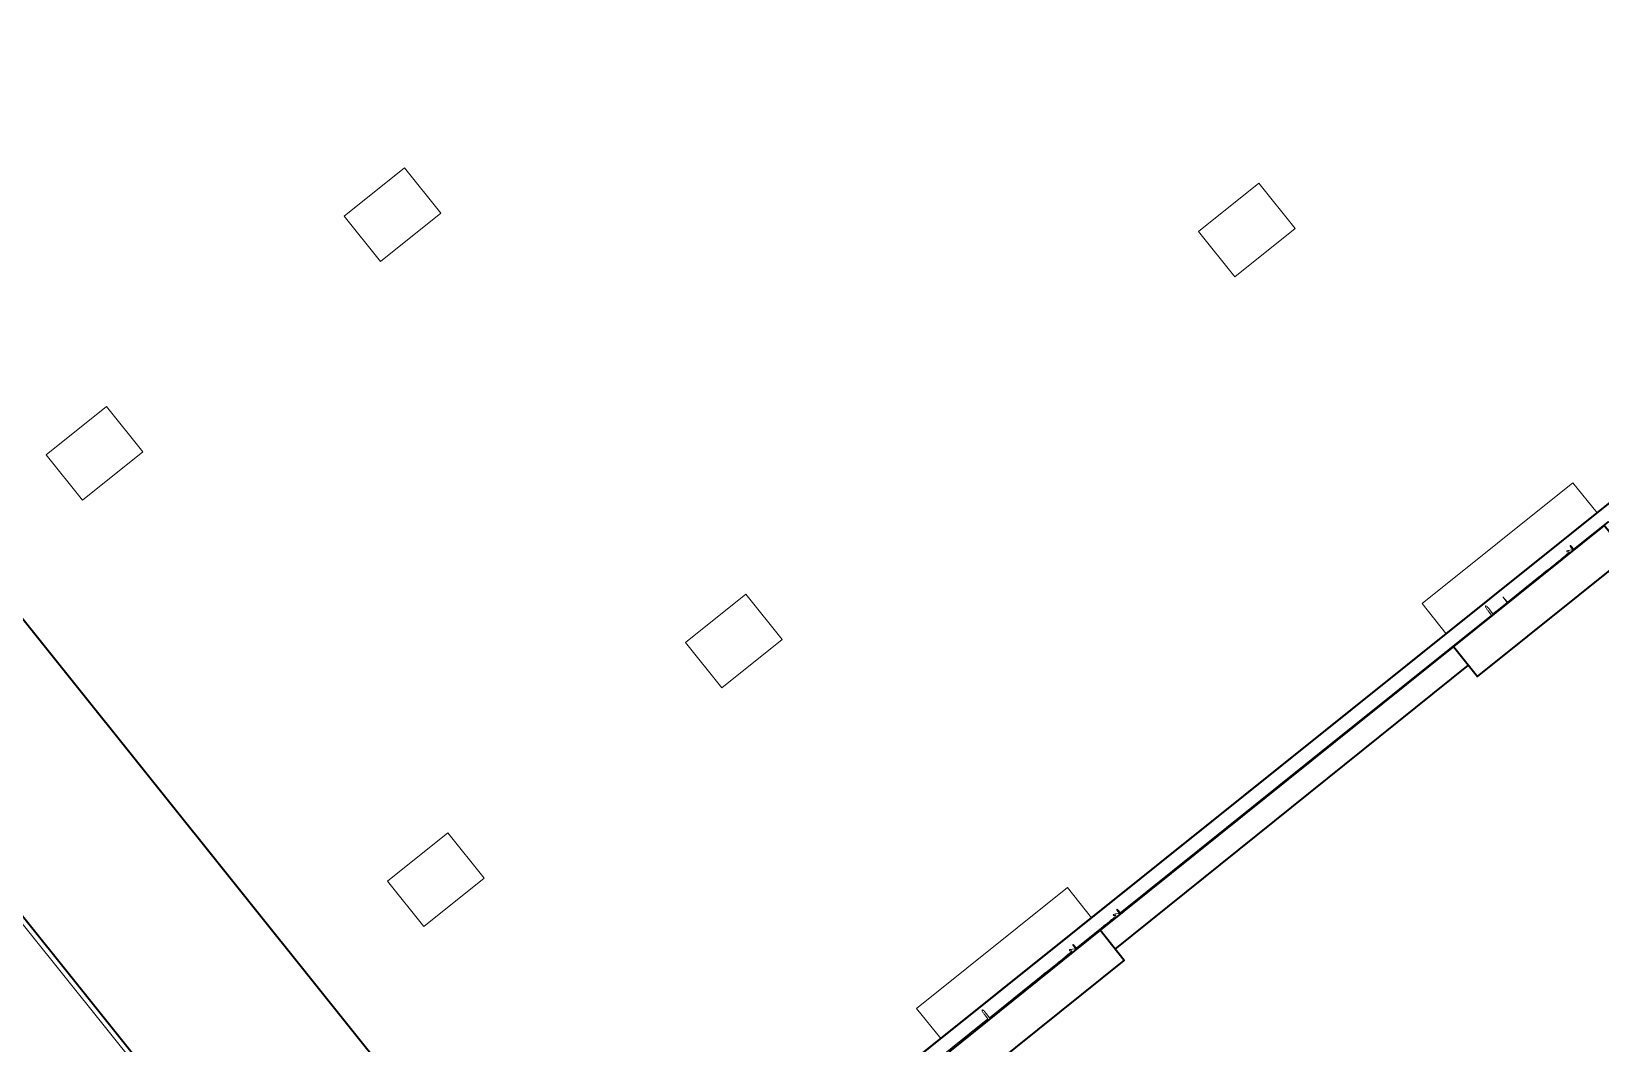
# Model space of a CAD drawing. Header units: metres. Extents: x 7511766 to 7511973, y 4692310 to 4692411.
# Drawn here: x 7511930.28 to 7511946.52, y 4692375.47 to 4692385.94 of the extents above; entities that cross this region are included whole.
import ezdxf

# ---------------------------------------------------------------- set-up
doc = ezdxf.new("R2010")
doc.units = ezdxf.units.M
doc.layers.get('0').update_dxf_attribs({"lineweight": 0})
for name, color, linetype, lineweight, true_color in [('A - Bodrumi -1 Polyline_Pen_No__23', 7, 'Continuous', 0, 0xff6600), ('A - Kati karakteristik polyline_Pen_No__8', 7, 'Continuous', 0, 0xa80f02), ('A - objekti 1 gjendja faktike_Pen_No__8', 7, 'Continuous', 0, 0xa80f02), ('A - Sutereni Polyline_Pen_No__4', 7, 'Continuous', 0, 0x029e21)]:
    doc.layers.add(name, color=color, linetype=linetype, lineweight=lineweight, true_color=true_color)
for name, color, linetype, lineweight in [('A - objekti 1 gjendja faktike_Pen_No__1', 7, 'Continuous', 0), ('A - Perdhesa Polyine_Pen_No__6', 5, 'Continuous', 0), ('A - Shtyllat_Pen_No__1', 7, 'Continuous', 0), ('ll-cde-shtyllat', 7, 'Continuous', 0), ('shytllat', 5, 'Continuous', 0)]:
    doc.layers.add(name, color=color, linetype=linetype, lineweight=lineweight)
doc.layers.get('0').freeze()

# ---------------------------------------------------------------- blocks, each defined once
blk = doc.blocks.new('A$C51214811')
for points in [[(1.84, 332.56, -0.000511), (1.84, 329.62), (1.85, 324.94), (1.42, 324.94, 0.01883), (1.26, 324.94, 0.03053), (1.12, 324.92, 0.031449), (1.02, 324.89, 0.322437), (1, 324.86, 0.323995), (1.02, 324.83, 0.030733), (1.13, 324.8, 0.030109), (1.26, 324.78, 0.018556), (1.43, 324.77), (1.86, 324.77), (1.6, 324.32, 0.004646), (1.41, 323.98, 0.058875), (1.35, 323.85, 0.283732), (1.37, 323.79, 0.184762), (1.44, 323.76, 0.147992), (1.5, 323.77, 0.039692), (1.56, 323.83, 0.036605), (1.63, 323.9, 0.030774), (1.7, 323.99, -0.729247), (1.79, 323.97, -0.011115), (1.82, 323.18, -0.005014), (1.84, 321.63, -0.000353), (1.84, 317.27), (1.85, 310.32), (1.23, 310.29), (0.62, 310.26), (1.23, 310.24), (1.85, 310.22), (1.85, 308.66), (1.85, 307.09), (0.91, 307.09, 0.003525), (0.35, 307.09, 0.03688), (0.13, 307.07, 0.135392), (0.03, 307.02, 0.271434), (0, 306.95, 0.216015), (0.06, 306.87, 0.087454), (0.18, 306.82, 0.034227), (0.42, 306.79, 0.004591), (0.94, 306.77), (1.85, 306.75), (1.85, 265.68), (1.85, 224.61), (1.42, 224.61, 0.01883), (1.26, 224.6, 0.03053), (1.12, 224.58, 0.031449), (1.02, 224.56, 0.322437), (1, 224.52, 0.322621), (1.02, 224.49, 0.031364), (1.12, 224.46, 0.03048), (1.26, 224.44, 0.018798), (1.42, 224.44), (1.85, 224.44), (1.59, 223.99, 0.005), (1.49, 223.81, 0.007254), (1.41, 223.65, 0.004036), (1.35, 223.52, 0.112633), (1.34, 223.48, 0.342162), (1.38, 223.43, 0.178914), (1.47, 223.44, 0.082515), (1.59, 223.52, 0.057668), (1.7, 223.66, -0.696987), (1.78, 223.64, -0.029387), (1.82, 223.21, -0.007916), (1.84, 222.22, -0.000528), (1.84, 219.38), (1.85, 214.88), (1.42, 214.88, 0.01883), (1.26, 214.87, 0.03053), (1.12, 214.85, 0.031449), (1.02, 214.83, 0.322437), (1, 214.79, 0.323995), (1.02, 214.76, 0.030733), (1.13, 214.73, 0.030109), (1.26, 214.72, 0.018556), (1.43, 214.71), (1.86, 214.71), (1.6, 214.26, 0.004646), (1.41, 213.92, 0.058875), (1.35, 213.78, 0.283732), (1.37, 213.72, 0.184762), (1.44, 213.69, 0.147992), (1.5, 213.71, 0.039692), (1.56, 213.76, 0.036605), (1.63, 213.84, 0.030774), (1.7, 213.93, -0.739207), (1.79, 213.9, -0.006027), (1.82, 212.78, -0.003734), (1.84, 210.7, -0.000269), (1.84, 204.92), (1.85, 195.67), (0.91, 195.67, 0.003525), (0.35, 195.67, 0.03688), (0.13, 195.65, 0.135392), (0.03, 195.61, 0.271434), (0, 195.53, 0.216015), (0.06, 195.45, 0.087454), (0.18, 195.4, 0.034227), (0.42, 195.37, 0.004591), (0.94, 195.35), (1.85, 195.33), (1.85, 171.26)], [(443.31, 173.75, -0.000001), (443.33, 190.23, -0.415883)], [(98.06, 90.5, -0.000001), (113.4, 90.48, -0.426088)], [(102.62, 138.06, -0.000001), (113.4, 138.04, -0.0589)], [(156.67, 185.38, -0.000002), (156.68, 191.94, -0.41377)], [(312.55, 88.27, 0.000001), (312.54, 92.14, 0.000001), (312.53, 96.71)]]:
    blk.add_lwpolyline(points, format="xyb")

msp = doc.modelspace()

# ---------------------------------------------------------------- linework, layer by layer
at = {"layer": 'A - Bodrumi -1 Polyline_Pen_No__23', "color": 30, "linetype": 'Continuous', "lineweight": 20, "true_color": 0xff6600}
for points in [[(7511916.21828, 4692401.41575), (7511925.22003, 4692382.99693), (7511934.52264, 4692371.38241), (7511951.63271, 4692385.08666), (7511943.03696, 4692395.81865), (7511943.64698, 4692396.30725), (7511936.34339, 4692411.25141)], [(7511925.199, 4692382.93104), (7511882.02661, 4692361.83233), (7511884.61729, 4692356.53126), (7511905.14689, 4692366.56426), (7511917.56903, 4692341.14686), (7511924.1165, 4692344.3467), (7511924.64837, 4692343.68436), (7511944.01582, 4692359.28762), (7511943.58816, 4692359.82319), (7511945.54327, 4692361.39367), (7511936.39386, 4692372.81692), (7511934.51501, 4692371.31205)]]:
    msp.add_lwpolyline(points, close=True, dxfattribs=at)
at = {"layer": 'A - Kati karakteristik polyline_Pen_No__8', "color": 14, "linetype": 'Continuous', "lineweight": 35, "true_color": 0xa80f02}
msp.add_lwpolyline([(7511925.22003, 4692382.99693), (7511926.9895, 4692383.86172), (7511936.02254, 4692372.58375), (7511950.46195, 4692384.14894), (7511944.08546, 4692392.11013), (7511944.47572, 4692392.4227), (7511942.937, 4692394.34382), (7511935.65436, 4692409.24511), (7511916.87692, 4692400.06809)], close=True, dxfattribs=at)
at = {"layer": 'A - objekti 1 gjendja faktike_Pen_No__1', "color": 7, "linetype": 'Continuous', "lineweight": 13}
msp.add_line((7511950.565, 4692384.05257), (7511937.59393, 4692373.63462), dxfattribs=at)
at = {"layer": 'A - objekti 1 gjendja faktike_Pen_No__8', "color": 14, "linetype": 'Continuous', "lineweight": 35, "true_color": 0xa80f02, "flags": 128}
for points in [[(7511944.99518, 4692379.57907), (7511945.24566, 4692379.2672), (7511946.80499, 4692380.5196), (7511946.55451, 4692380.83147)], [(7511939.77943, 4692375.38995), (7511940.02991, 4692375.07808), (7511941.58924, 4692376.33048), (7511941.33876, 4692376.64235)]]:
    msp.add_lwpolyline(points, close=True, dxfattribs=at)
for points in [[(7511944.99518, 4692379.57907), (7511941.33876, 4692376.64235)], [(7511941.49554, 4692376.44714), (7511945.15197, 4692379.38386)]]:
    msp.add_lwpolyline(points, dxfattribs=at)
at = {"layer": 'A - Perdhesa Polyine_Pen_No__6', "color": 5, "linetype": 'Continuous', "lineweight": 35}
msp.add_lwpolyline([(7511916.87692, 4692400.06809), (7511925.22003, 4692382.99693), (7511934.52264, 4692371.38241), (7511950.46195, 4692384.14894), (7511941.55362, 4692395.27119), (7511942.2221, 4692395.8066), (7511935.65436, 4692409.24511)], close=True, dxfattribs=at)
at = {"layer": 'A - Shtyllat_Pen_No__1', "color": 7, "linetype": 'Continuous', "lineweight": 13, "flags": 128}
for points in [[(7511934.51665, 4692384.06166), (7511934.14156, 4692384.52996), (7511933.51716, 4692384.02985), (7511933.89225, 4692383.56154)], [(7511943.35618, 4692383.90277), (7511942.98109, 4692384.37108), (7511942.35669, 4692383.87096), (7511942.73177, 4692383.40266)], [(7511931.43364, 4692381.59233), (7511931.05856, 4692382.06064), (7511930.43415, 4692381.56052), (7511930.80924, 4692381.09222)], [(7511946.2313, 4692381.27291), (7511946.48135, 4692380.9607), (7511944.92034, 4692379.71041), (7511944.67028, 4692380.02261)], [(7511938.04872, 4692379.65179), (7511937.67364, 4692380.12009), (7511937.04923, 4692379.61997), (7511937.42432, 4692379.15167)], [(7511934.96572, 4692377.18246), (7511934.59063, 4692377.65077), (7511933.96622, 4692377.15065), (7511934.34131, 4692376.68235)], [(7511941.00189, 4692377.08443), (7511941.25195, 4692376.77223), (7511939.69093, 4692375.52194), (7511939.44087, 4692375.83414)]]:
    msp.add_lwpolyline(points, close=True, dxfattribs=at)
at = {"layer": 'A - Sutereni Polyline_Pen_No__4', "color": 104, "linetype": 'Continuous', "lineweight": 20, "true_color": 0x029e21}
msp.add_lwpolyline([(7511916.87692, 4692400.06809), (7511925.22003, 4692382.99693), (7511934.52264, 4692371.38241), (7511950.46195, 4692384.14894), (7511941.55362, 4692395.27119), (7511942.2221, 4692395.8066), (7511935.65436, 4692409.24511)], close=True, dxfattribs=at)
at = {"layer": 'shytllat', "color": 8, "linetype": 'Continuous', "lineweight": 35, "flags": 128}
for points in [[(7511944.99518, 4692379.57907), (7511945.24566, 4692379.2672), (7511946.80499, 4692380.5196), (7511946.55451, 4692380.83147)], [(7511939.77943, 4692375.38995), (7511940.02991, 4692375.07808), (7511941.58924, 4692376.33048), (7511941.33876, 4692376.64235)]]:
    msp.add_lwpolyline(points, close=True, dxfattribs=at)
for points in [[(7511944.99518, 4692379.57907), (7511941.33876, 4692376.64235)], [(7511941.49554, 4692376.44714), (7511945.15197, 4692379.38386)]]:
    msp.add_lwpolyline(points, dxfattribs=at)

# ---------------------------------------------------------------- block references
at = {"layer": 'll-cde-shtyllat', "xscale": 0.05993101123899882, "yscale": 0.05993101123899882, "zscale": 0.05993101123899882, "rotation": 308.7325131062978}
msp.add_blockref('A$C51214811', (7511930.97796, 4692368.48715), dxfattribs=at)

doc.saveas('drawing.dxf')
